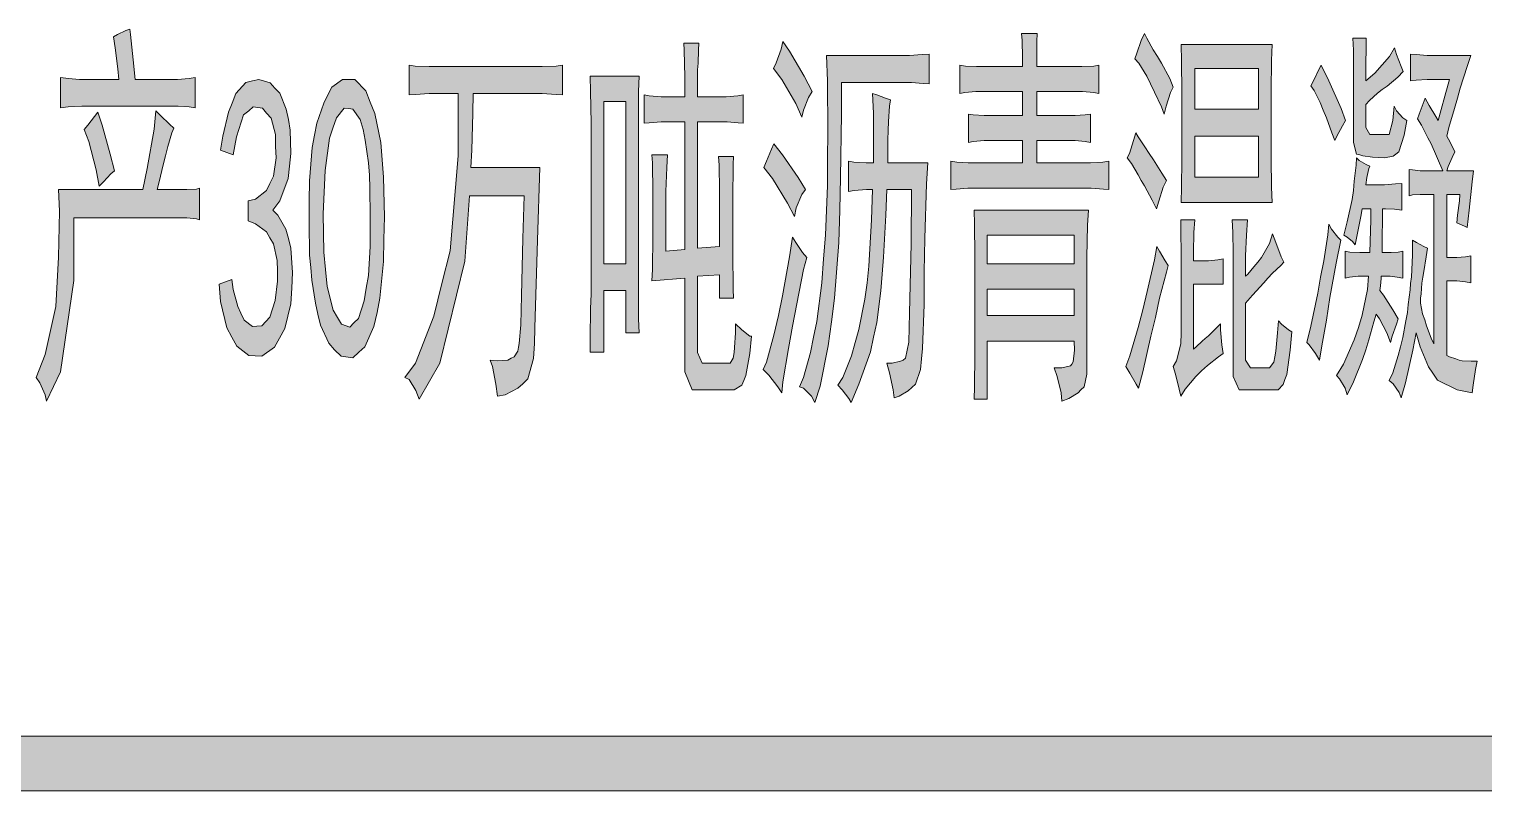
# Model space of a CAD drawing. Header units: millimetres. Extents: x 388 to 64525, y 87 to 607.
# Drawn here: x 64480.4 to 64491.8, y 363.24 to 369.21 of the extents above; entities that cross this region are included whole.
import ezdxf

# ---------------------------------------------------------------- set-up
doc = ezdxf.new("R2010")
doc.units = ezdxf.units.MM

msp = doc.modelspace()

# ---------------------------------------------------------------- hatches: boundary and pattern name
h = msp.add_hatch(color=0)
h.dxf.hatch_style = 2
h.paths.add_polyline_path([(64481.186, 369.211), (64481.19, 369.168), (64481.211, 368.971), (64481.229, 368.817), (64481.509, 368.817), (64481.559, 368.817), (64481.652, 368.824), (64481.699, 368.832), (64481.699, 368.595), (64481.652, 368.602), (64481.566, 368.606), (64481.523, 368.606), (64480.853, 368.606), (64480.81, 368.606), (64480.703, 368.602), (64480.642, 368.595), (64480.642, 368.832), (64480.706, 368.824), (64480.792, 368.817), (64480.814, 368.817), (64481.1, 368.817), (64481.093, 368.9), (64481.072, 369.064), (64481.057, 369.15), (64481.09, 369.168), (64481.154, 369.201)])
h = msp.add_hatch(color=0)
h.dxf.hatch_style = 2
h.paths.add_polyline_path([(64488.298, 369.176), (64488.295, 369.115), (64488.295, 368.986), (64488.295, 368.918), (64488.599, 368.918), (64488.65, 368.918), (64488.743, 368.921), (64488.782, 368.928), (64488.782, 368.706), (64488.743, 368.713), (64488.653, 368.721), (64488.603, 368.721), (64488.295, 368.721), (64488.295, 368.534), (64488.56, 368.534), (64488.596, 368.534), (64488.675, 368.538), (64488.718, 368.545), (64488.718, 368.323), (64488.675, 368.33), (64488.596, 368.337), (64488.56, 368.337), (64488.295, 368.337), (64488.295, 368.162), (64488.668, 368.162), (64488.718, 368.162), (64488.814, 368.169), (64488.861, 368.176), (64488.861, 367.954), (64488.818, 367.957), (64488.721, 367.965), (64488.668, 367.965), (64487.797, 367.965), (64487.754, 367.965), (64487.664, 367.957), (64487.621, 367.954), (64487.621, 368.176), (64487.668, 368.169), (64487.757, 368.162), (64487.797, 368.162), (64488.184, 368.162), (64488.184, 368.337), (64487.926, 368.337), (64487.883, 368.337), (64487.797, 368.33), (64487.761, 368.323), (64487.761, 368.545), (64487.797, 368.538), (64487.883, 368.534), (64487.926, 368.534), (64488.184, 368.534), (64488.184, 368.721), (64487.865, 368.721), (64487.818, 368.721), (64487.732, 368.713), (64487.693, 368.706), (64487.693, 368.928), (64487.736, 368.921), (64487.822, 368.918), (64487.865, 368.918), (64488.184, 368.918), (64488.184, 368.989), (64488.18, 369.122), (64488.177, 369.176)])
h = msp.add_hatch(color=0)
h.dxf.hatch_style = 2
h.paths.add_polyline_path([(64489.14, 369.176), (64489.158, 369.14), (64489.209, 369.05), (64489.241, 368.996), (64489.273, 368.943), (64489.338, 368.824), (64489.366, 368.756), (64489.345, 368.713), (64489.309, 368.606), (64489.295, 368.545), (64489.273, 368.602), (64489.219, 368.717), (64489.187, 368.781), (64489.158, 368.842), (64489.097, 368.943), (64489.065, 368.979), (64489.08, 369.022), (64489.115, 369.122)])
h = msp.add_hatch(color=0)
h.dxf.hatch_style = 2
h.paths.add_polyline_path([(64485.869, 366.592), (64485.891, 366.592), (64485.916, 366.632), (64485.923, 366.675), (64485.927, 366.714), (64485.934, 366.829), (64485.934, 366.9), (64485.984, 366.854), (64486.045, 366.804), (64486.059, 366.804), (64486.045, 366.668), (64486.016, 366.496), (64485.998, 366.456), (64485.984, 366.42), (64485.923, 366.384), (64485.88, 366.384), (64485.651, 366.384), (64485.593, 366.384), (64485.536, 366.524), (64485.536, 366.668), (64485.536, 367.259), (64485.278, 367.237), (64485.282, 367.327), (64485.285, 367.588), (64485.285, 367.753), (64485.285, 367.929), (64485.282, 368.162), (64485.278, 368.226), (64485.4, 368.226), (64485.396, 368.126), (64485.389, 367.939), (64485.389, 367.853), (64485.389, 367.47), (64485.536, 367.484), (64485.536, 368.484), (64485.407, 368.484), (64485.35, 368.484), (64485.257, 368.477), (64485.217, 368.473), (64485.217, 368.695), (64485.257, 368.688), (64485.35, 368.681), (64485.407, 368.681), (64485.536, 368.681), (64485.536, 368.835), (64485.532, 369.047), (64485.529, 369.1), (64485.647, 369.1), (64485.644, 369.047), (64485.64, 368.943), (64485.636, 368.893), (64485.636, 368.842), (64485.636, 368.738), (64485.636, 368.681), (64485.819, 368.681), (64485.862, 368.681), (64485.952, 368.688), (64485.995, 368.695), (64485.995, 368.473), (64485.955, 368.477), (64485.869, 368.484), (64485.823, 368.484), (64485.636, 368.484), (64485.636, 367.495), (64485.808, 367.506), (64485.808, 367.818), (64485.808, 367.947), (64485.805, 368.144), (64485.801, 368.212), (64485.919, 368.212), (64485.916, 368.151), (64485.912, 367.879), (64485.912, 367.667), (64485.912, 367.459), (64485.916, 367.173), (64485.919, 367.101), (64485.808, 367.101), (64485.808, 367.284), (64485.636, 367.273), (64485.636, 366.753), (64485.636, 366.675), (64485.672, 366.592), (64485.708, 366.592)])
h = msp.add_hatch(color=0)
h.dxf.hatch_style = 2
h.paths.add_polyline_path([(64486.306, 369.115), (64486.357, 369.039), (64486.471, 368.842), (64486.536, 368.721), (64486.507, 368.674), (64486.468, 368.577), (64486.453, 368.52), (64486.407, 368.627), (64486.296, 368.817), (64486.231, 368.903), (64486.253, 368.946), (64486.292, 369.054)])
h = msp.add_hatch(color=0)
h.paths.add_polyline_path([(64490.14, 369.09), (64490.137, 368.964), (64490.133, 368.724), (64490.133, 368.606), (64490.133, 368.298), (64490.133, 368.194), (64490.137, 367.972), (64490.14, 367.853), (64489.427, 367.853), (64489.431, 367.972), (64489.434, 368.187), (64489.434, 368.287), (64489.434, 368.606), (64489.434, 368.717), (64489.431, 368.961), (64489.427, 369.09)])
h.paths.add_polyline_path([(64490.033, 368.051), (64490.033, 368.373), (64489.535, 368.373), (64489.535, 368.051)])
h.paths.add_polyline_path([(64490.033, 368.584), (64490.033, 368.903), (64489.535, 368.903), (64489.535, 368.584)])
h = msp.add_hatch(color=0)
h.dxf.hatch_style = 2
h.paths.add_polyline_path([(64491.168, 368.878), (64491.125, 368.835), (64491.043, 368.764), (64491.004, 368.738), (64490.968, 368.71), (64490.903, 368.652), (64490.875, 368.62), (64490.875, 368.495), (64490.875, 368.441), (64490.907, 368.384), (64490.939, 368.384), (64491.039, 368.384), (64491.057, 368.384), (64491.086, 368.495), (64491.097, 368.606), (64491.115, 368.57), (64491.165, 368.516), (64491.197, 368.495), (64491.176, 368.38), (64491.133, 368.248), (64491.111, 368.23), (64491.09, 368.215), (64491.022, 368.201), (64490.975, 368.205), (64490.928, 368.208), (64490.853, 368.219), (64490.828, 368.226), (64490.803, 368.23), (64490.778, 368.323), (64490.778, 368.409), (64490.778, 368.721), (64490.778, 368.835), (64490.778, 369.047), (64490.774, 369.14), (64490.878, 369.14), (64490.878, 369.082), (64490.875, 368.918), (64490.875, 368.807), (64490.946, 368.867), (64491.061, 368.996), (64491.1, 369.064), (64491.115, 369.011), (64491.151, 368.918)])
h = msp.add_hatch(color=0)
h.dxf.hatch_style = 2
h.paths.add_polyline_path([(64486.557, 366.284), (64486.529, 366.334), (64486.468, 366.395), (64486.435, 366.406), (64486.468, 366.481), (64486.521, 366.675), (64486.546, 366.796), (64486.572, 366.918), (64486.611, 367.223), (64486.625, 367.409), (64486.64, 367.595), (64486.654, 367.986), (64486.654, 368.194), (64486.658, 368.402), (64486.654, 368.807), (64486.647, 369.004), (64487.263, 369.004), (64487.299, 369.004), (64487.396, 369.011), (64487.453, 369.014), (64487.453, 368.781), (64487.406, 368.785), (64487.313, 368.792), (64487.263, 368.792), (64486.765, 368.792), (64486.765, 368.545), (64486.758, 368.047), (64486.751, 367.793), (64486.743, 367.538), (64486.711, 367.101), (64486.686, 366.915), (64486.661, 366.728), (64486.597, 366.413)])
h = msp.add_hatch(color=0)
h.dxf.hatch_style = 2
h.paths.add_polyline_path([(64491.28, 368.509), (64491.294, 368.545), (64491.326, 368.627), (64491.34, 368.67), (64491.373, 368.613), (64491.423, 368.527), (64491.441, 368.495), (64491.459, 368.552), (64491.502, 368.713), (64491.53, 368.817), (64491.398, 368.817), (64491.355, 368.817), (64491.269, 368.81), (64491.226, 368.807), (64491.226, 369.014), (64491.269, 369.011), (64491.355, 369.004), (64491.398, 369.004), (64491.699, 369.004), (64491.67, 368.918), (64491.616, 368.749), (64491.595, 368.67), (64491.57, 368.588), (64491.527, 368.441), (64491.509, 368.373), (64491.523, 368.348), (64491.555, 368.287), (64491.573, 368.248), (64491.552, 368.205), (64491.52, 368.133), (64491.509, 368.101), (64491.72, 368.101), (64491.709, 368.015), (64491.684, 367.793), (64491.67, 367.656), (64491.649, 367.667), (64491.606, 367.685), (64491.588, 367.692), (64491.595, 367.753), (64491.609, 367.864), (64491.613, 367.914), (64491.509, 367.914), (64491.509, 367.42), (64491.559, 367.42), (64491.588, 367.42), (64491.656, 367.427), (64491.699, 367.434), (64491.699, 367.223), (64491.656, 367.23), (64491.588, 367.237), (64491.559, 367.237), (64491.509, 367.237), (64491.509, 366.653), (64491.53, 366.642), (64491.58, 366.625), (64491.606, 366.617), (64491.631, 366.61), (64491.702, 366.607), (64491.749, 366.607), (64491.735, 366.542), (64491.717, 366.42), (64491.709, 366.359), (64491.591, 366.384), (64491.437, 366.46), (64491.401, 366.513), (64491.366, 366.564), (64491.301, 366.721), (64491.269, 366.829), (64491.244, 366.693), (64491.186, 366.438), (64491.151, 366.32), (64491.136, 366.363), (64491.09, 366.431), (64491.057, 366.456), (64491.086, 366.517), (64491.129, 366.653), (64491.147, 366.721), (64491.165, 366.793), (64491.19, 366.925), (64491.201, 366.99), (64491.208, 367.051), (64491.222, 367.166), (64491.226, 367.216), (64491.233, 367.269), (64491.24, 367.438), (64491.24, 367.556), (64491.272, 367.538), (64491.33, 367.506), (64491.358, 367.495), (64491.348, 367.427), (64491.33, 367.312), (64491.323, 367.266), (64491.315, 367.219), (64491.308, 367.137), (64491.305, 367.101), (64491.305, 367.062), (64491.319, 366.979), (64491.337, 366.933), (64491.351, 366.886), (64491.387, 366.789), (64491.409, 366.743), (64491.409, 367.914), (64491.34, 367.914), (64491.301, 367.914), (64491.24, 367.911), (64491.215, 367.904), (64491.215, 368.111), (64491.24, 368.108), (64491.301, 368.101), (64491.337, 368.101), (64491.48, 368.101), (64491.387, 368.312), (64491.362, 368.359), (64491.312, 368.459)])
h = msp.add_hatch(color=0)
h.dxf.hatch_style = 2
h.paths.add_polyline_path([(64484.067, 366.334), (64484.056, 366.427), (64484.028, 366.567), (64484.01, 366.617), (64484.071, 366.61), (64484.149, 366.617), (64484.175, 366.632), (64484.2, 366.642), (64484.228, 366.685), (64484.232, 366.718), (64484.239, 366.746), (64484.25, 366.893), (64484.253, 367.008), (64484.257, 367.123), (64484.268, 367.57), (64484.278, 367.904), (64483.848, 367.904), (64483.813, 367.391), (64483.616, 366.592), (64483.454, 366.309), (64483.429, 366.377), (64483.376, 366.463), (64483.343, 366.481), (64483.426, 366.592), (64483.569, 366.961), (64483.633, 367.216), (64483.698, 367.474), (64483.759, 368.219), (64483.759, 368.706), (64483.594, 368.706), (64483.533, 368.706), (64483.426, 368.699), (64483.376, 368.695), (64483.376, 368.928), (64483.422, 368.921), (64483.533, 368.918), (64483.598, 368.918), (64484.357, 368.918), (64484.418, 368.918), (64484.529, 368.921), (64484.579, 368.928), (64484.579, 368.695), (64484.529, 368.699), (64484.418, 368.706), (64484.357, 368.706), (64483.877, 368.706), (64483.874, 368.552), (64483.866, 368.262), (64483.859, 368.126), (64484.4, 368.126), (64484.382, 367.556), (64484.361, 366.868), (64484.357, 366.746), (64484.35, 366.628), (64484.307, 366.47), (64484.268, 366.431), (64484.228, 366.395), (64484.128, 366.345)])
h = msp.add_hatch(color=0)
h.paths.add_polyline_path([(64485.178, 368.842), (64485.174, 368.721), (64485.174, 368.205), (64485.174, 367.818), (64485.174, 367.434), (64485.174, 366.94), (64485.178, 366.829), (64485.074, 366.829), (64485.074, 367.162), (64484.902, 367.162), (64484.902, 366.678), (64484.794, 366.678), (64484.794, 366.789), (64484.798, 367.019), (64484.802, 367.137), (64484.802, 368.348), (64484.802, 368.473), (64484.798, 368.721), (64484.794, 368.842)])
h.paths.add_polyline_path([(64485.074, 367.37), (64485.074, 368.645), (64484.902, 368.645), (64484.902, 367.37)])
h = msp.add_hatch(color=0)
h.dxf.hatch_style = 2
h.paths.add_polyline_path([(64490.524, 368.928), (64490.584, 368.807), (64490.681, 368.588), (64490.717, 368.495), (64490.692, 368.452), (64490.649, 368.373), (64490.631, 368.337), (64490.61, 368.398), (64490.567, 368.516), (64490.541, 368.577), (64490.516, 368.635), (64490.47, 368.731), (64490.445, 368.767), (64490.47, 368.817), (64490.509, 368.9)])
h = msp.add_hatch(color=0)
h.dxf.hatch_style = 2
h.paths.add_polyline_path([(64481.885, 367.212), (64481.985, 367.248), (64481.996, 367.169), (64482.032, 367.037), (64482.057, 366.983), (64482.082, 366.929), (64482.147, 366.879), (64482.182, 366.882), (64482.222, 366.886), (64482.283, 366.954), (64482.304, 367.019), (64482.326, 367.083), (64482.344, 367.234), (64482.344, 367.316), (64482.34, 367.398), (64482.311, 367.527), (64482.283, 367.574), (64482.258, 367.621), (64482.172, 367.685), (64482.114, 367.707), (64482.114, 367.864), (64482.172, 367.879), (64482.258, 367.947), (64482.283, 368), (64482.311, 368.058), (64482.333, 368.201), (64482.329, 368.291), (64482.329, 368.384), (64482.293, 368.513), (64482.258, 368.552), (64482.225, 368.592), (64482.154, 368.602), (64482.118, 368.57), (64482.078, 368.538), (64482.021, 368.366), (64481.996, 368.226), (64481.896, 368.262), (64481.914, 368.373), (64481.96, 368.559), (64481.989, 368.631), (64482.018, 368.706), (64482.096, 368.792), (64482.147, 368.807), (64482.197, 368.817), (64482.286, 368.789), (64482.322, 368.749), (64482.362, 368.71), (64482.412, 368.584), (64482.43, 368.502), (64482.444, 368.42), (64482.448, 368.237), (64482.437, 368.137), (64482.426, 368.04), (64482.362, 367.864), (64482.308, 367.793), (64482.347, 367.753), (64482.408, 367.642), (64482.43, 367.57), (64482.448, 367.495), (64482.462, 367.302), (64482.455, 367.18), (64482.448, 367.058), (64482.401, 366.865), (64482.358, 366.789), (64482.319, 366.718), (64482.222, 366.646), (64482.168, 366.65), (64482.118, 366.653), (64482.025, 366.725), (64481.985, 366.796), (64481.946, 366.868), (64481.896, 367.076)])
h = msp.add_hatch(color=0)
h.paths.add_polyline_path([(64482.591, 367.861), (64482.594, 368.022), (64482.616, 368.283), (64482.634, 368.38), (64482.652, 368.473), (64482.706, 368.631), (64482.738, 368.695), (64482.77, 368.756), (64482.852, 368.817), (64482.903, 368.817), (64482.949, 368.817), (64483.035, 368.728), (64483.071, 368.638), (64483.107, 368.549), (64483.153, 368.323), (64483.164, 368.187), (64483.175, 368.051), (64483.182, 367.739), (64483.178, 367.563), (64483.175, 367.388), (64483.146, 367.101), (64483.125, 366.99), (64483.1, 366.879), (64483.028, 366.721), (64482.981, 366.678), (64482.935, 366.635), (64482.842, 366.646), (64482.791, 366.696), (64482.745, 366.75), (64482.68, 366.89), (64482.659, 366.976), (64482.641, 367.062), (64482.612, 367.244), (64482.605, 367.341), (64482.594, 367.438), (64482.591, 367.696)])
h.paths.add_polyline_path([(64482.709, 367.932), (64482.702, 367.764), (64482.706, 367.463), (64482.72, 367.327), (64482.734, 367.194), (64482.781, 367.008), (64482.813, 366.951), (64482.845, 366.897), (64482.91, 366.875), (64482.942, 366.908), (64482.978, 366.943), (64483.024, 367.08), (64483.039, 367.18), (64483.057, 367.28), (64483.071, 367.506), (64483.071, 367.624), (64483.071, 367.746), (64483.067, 367.965), (64483.064, 368.065), (64483.057, 368.162), (64483.032, 368.341), (64483.014, 368.423), (64482.992, 368.502), (64482.935, 368.584), (64482.903, 368.588), (64482.867, 368.592), (64482.806, 368.516), (64482.777, 368.434), (64482.752, 368.355), (64482.716, 368.104)])
h = msp.add_hatch(color=0)
h.dxf.hatch_style = 2
h.paths.add_polyline_path([(64487.177, 366.32), (64487.17, 366.384), (64487.141, 366.517), (64487.12, 366.592), (64487.163, 366.592), (64487.227, 366.607), (64487.249, 366.617), (64487.267, 366.632), (64487.292, 366.757), (64487.295, 366.872), (64487.299, 366.986), (64487.31, 367.527), (64487.313, 367.954), (64487.12, 367.954), (64487.113, 367.753), (64487.095, 367.424), (64487.084, 367.291), (64487.073, 367.158), (64487.041, 366.911), (64487.016, 366.796), (64486.991, 366.682), (64486.901, 366.427), (64486.84, 366.284), (64486.822, 366.316), (64486.769, 366.384), (64486.736, 366.42), (64486.776, 366.481), (64486.844, 366.65), (64486.872, 366.753), (64486.901, 366.857), (64486.948, 367.094), (64486.966, 367.223), (64486.98, 367.352), (64487.001, 367.717), (64487.009, 367.954), (64486.962, 367.954), (64486.865, 367.947), (64486.819, 367.939), (64486.819, 368.176), (64486.862, 368.169), (64486.958, 368.162), (64487.016, 368.162), (64487.016, 368.28), (64487.016, 368.552), (64487.009, 368.706), (64487.041, 368.695), (64487.109, 368.67), (64487.148, 368.656), (64487.141, 368.606), (64487.134, 368.488), (64487.13, 368.416), (64487.127, 368.344), (64487.127, 368.219), (64487.127, 368.162), (64487.442, 368.162), (64487.431, 367.997), (64487.417, 367.57), (64487.414, 367.309), (64487.414, 367.051), (64487.399, 366.707), (64487.392, 366.625), (64487.385, 366.542), (64487.345, 366.427), (64487.317, 366.402), (64487.288, 366.374), (64487.216, 366.334)])
h = msp.add_hatch(color=0)
h.dxf.hatch_style = 2
h.paths.add_polyline_path([(64481.53, 368.434), (64481.516, 368.398), (64481.484, 368.291), (64481.466, 368.219), (64481.448, 368.147), (64481.416, 368.015), (64481.401, 367.954), (64481.573, 367.954), (64481.634, 367.954), (64481.709, 367.957), (64481.731, 367.965), (64481.731, 367.717), (64481.709, 367.724), (64481.634, 367.732), (64481.584, 367.732), (64480.746, 367.732), (64480.746, 367.241), (64480.642, 366.524), (64480.534, 366.295), (64480.523, 366.345), (64480.48, 366.438), (64480.452, 366.481), (64480.523, 366.66), (64480.606, 367.037), (64480.617, 367.23), (64480.627, 367.424), (64480.635, 367.785), (64480.627, 367.954), (64481.287, 367.954), (64481.322, 368.119), (64481.376, 368.427), (64481.391, 368.57), (64481.426, 368.534), (64481.498, 368.466)])
h = msp.add_hatch(color=0)
h.dxf.hatch_style = 2
h.paths.add_polyline_path([(64480.936, 368.559), (64480.968, 368.459), (64481.032, 368.23), (64481.065, 368.101), (64481.036, 368.076), (64480.979, 368.015), (64480.946, 367.979), (64480.921, 368.108), (64480.864, 368.33), (64480.828, 368.423), (64480.857, 368.459), (64480.91, 368.527)])
h = msp.add_hatch(color=0)
h.dxf.hatch_style = 2
h.paths.add_polyline_path([(64489.072, 368.398), (64489.09, 368.366), (64489.144, 368.287), (64489.176, 368.237), (64489.212, 368.187), (64489.277, 368.083), (64489.312, 368.025), (64489.287, 367.972), (64489.252, 367.861), (64489.234, 367.803), (64489.201, 367.871), (64489.14, 367.982), (64489.115, 368.025), (64489.09, 368.068), (64489.037, 368.158), (64489.004, 368.201), (64489.022, 368.237), (64489.054, 368.337)])
h = msp.add_hatch(color=0)
h.dxf.hatch_style = 2
h.paths.add_polyline_path([(64486.235, 368.312), (64486.303, 368.226), (64486.425, 368.047), (64486.482, 367.954), (64486.453, 367.914), (64486.41, 367.81), (64486.396, 367.742), (64486.342, 367.846), (64486.224, 368.04), (64486.156, 368.126), (64486.177, 368.176), (64486.217, 368.269)])
h = msp.add_hatch(color=0)
h.dxf.hatch_style = 2
h.paths.add_polyline_path([(64490.986, 367.162), (64491.014, 367.126), (64491.086, 367.011), (64491.129, 366.94), (64491.115, 366.897), (64491.082, 366.804), (64491.068, 366.753), (64491.039, 366.829), (64490.982, 366.94), (64490.957, 366.976), (64490.939, 366.915), (64490.9, 366.775), (64490.875, 366.696), (64490.85, 366.621), (64490.778, 366.445), (64490.728, 366.345), (64490.713, 366.395), (64490.67, 366.47), (64490.645, 366.496), (64490.699, 366.585), (64490.785, 366.775), (64490.817, 366.872), (64490.846, 366.968), (64490.889, 367.169), (64490.896, 367.273), (64490.846, 367.273), (64490.814, 367.273), (64490.746, 367.266), (64490.713, 367.259), (64490.713, 367.47), (64490.749, 367.463), (64490.828, 367.459), (64490.867, 367.459), (64490.907, 367.459), (64490.91, 367.545), (64490.914, 367.717), (64490.914, 367.803), (64490.846, 367.803), (64490.835, 367.742), (64490.807, 367.599), (64490.792, 367.52), (64490.771, 367.545), (64490.728, 367.581), (64490.703, 367.595), (64490.728, 367.699), (64490.767, 367.875), (64490.778, 367.947), (64490.785, 368.018), (64490.799, 368.144), (64490.803, 368.201), (64490.824, 368.18), (64490.878, 368.151), (64490.907, 368.137), (64490.9, 368.119), (64490.882, 368.047), (64490.875, 367.99), (64490.986, 367.99), (64491.022, 367.99), (64491.108, 367.997), (64491.158, 368), (64491.158, 367.793), (64491.1, 367.8), (64491.029, 367.803), (64491.007, 367.803), (64491.007, 367.735), (64491.004, 367.563), (64491.004, 367.459), (64491.057, 367.459), (64491.075, 367.459), (64491.129, 367.463), (64491.165, 367.47), (64491.165, 367.259), (64491.122, 367.266), (64491.065, 367.273), (64491.054, 367.273), (64490.996, 367.273), (64490.996, 367.255), (64490.989, 367.198)])
h = msp.add_hatch(color=0)
h.paths.add_polyline_path([(64488.431, 366.556), (64488.492, 366.556), (64488.56, 366.571), (64488.571, 366.585), (64488.582, 366.603), (64488.592, 366.693), (64488.589, 366.764), (64487.908, 366.764), (64487.908, 366.309), (64487.804, 366.309), (64487.808, 366.406), (64487.811, 366.66), (64487.811, 366.814), (64487.811, 367.298), (64487.811, 367.434), (64487.808, 367.681), (64487.804, 367.793), (64488.7, 367.793), (64488.693, 367.674), (64488.689, 367.42), (64488.689, 367.284), (64488.689, 366.582), (64488.689, 366.506), (64488.668, 366.406), (64488.642, 366.384), (64488.621, 366.359), (64488.546, 366.316), (64488.492, 366.295), (64488.488, 366.359), (64488.456, 366.488)])
h.paths.add_polyline_path([(64488.589, 367.37), (64488.589, 367.595), (64487.908, 367.595), (64487.908, 367.37)])
h.paths.add_polyline_path([(64488.589, 366.965), (64488.589, 367.173), (64487.908, 367.173), (64487.908, 366.965)])
h = msp.add_hatch(color=0)
h.dxf.hatch_style = 2
h.paths.add_polyline_path([(64489.366, 366.567), (64489.391, 366.61), (64489.424, 366.743), (64489.427, 366.829), (64489.427, 367.42), (64489.427, 367.463), (64489.424, 367.613), (64489.424, 367.717), (64489.535, 367.717), (64489.527, 367.617), (64489.524, 367.459), (64489.524, 367.395), (64489.61, 367.395), (64489.642, 367.395), (64489.714, 367.402), (64489.757, 367.409), (64489.757, 367.212), (64489.524, 367.212), (64489.524, 366.703), (64489.545, 366.721), (64489.592, 366.764), (64489.617, 366.786), (64489.642, 366.807), (64489.699, 366.865), (64489.735, 366.9), (64489.735, 366.854), (64489.746, 366.736), (64489.757, 366.668), (64489.721, 366.642), (64489.635, 366.574), (64489.588, 366.531), (64489.542, 366.488), (64489.459, 366.388), (64489.424, 366.334), (64489.413, 366.388), (64489.384, 366.506)])
h = msp.add_hatch(color=0)
h.dxf.hatch_style = 2
h.paths.add_polyline_path([(64489.947, 367.717), (64489.939, 367.595), (64489.932, 367.434), (64489.932, 367.395), (64489.932, 367.273), (64489.95, 367.291), (64489.997, 367.348), (64490.029, 367.384), (64490.058, 367.42), (64490.119, 367.531), (64490.144, 367.606), (64490.169, 367.538), (64490.212, 367.427), (64490.233, 367.384), (64490.208, 367.359), (64490.144, 367.298), (64490.108, 367.259), (64490.076, 367.223), (64489.986, 367.126), (64489.932, 367.062), (64489.932, 366.678), (64489.932, 366.617), (64489.972, 366.556), (64490.008, 366.556), (64490.097, 366.556), (64490.119, 366.556), (64490.154, 366.599), (64490.162, 366.642), (64490.169, 366.685), (64490.183, 366.829), (64490.19, 366.925), (64490.215, 366.897), (64490.269, 366.854), (64490.294, 366.839), (64490.283, 366.693), (64490.255, 366.503), (64490.24, 366.463), (64490.226, 366.424), (64490.187, 366.384), (64490.162, 366.384), (64489.929, 366.384), (64489.882, 366.384), (64489.836, 366.488), (64489.836, 366.592), (64489.836, 367.395), (64489.836, 367.459), (64489.832, 367.617), (64489.828, 367.717)])
h = msp.add_hatch(color=0)
h.dxf.hatch_style = 2
h.paths.add_polyline_path([(64486.493, 367.42), (64486.468, 367.327), (64486.414, 367.058), (64486.382, 366.882), (64486.349, 366.707), (64486.306, 366.445), (64486.296, 366.359), (64486.267, 366.406), (64486.195, 366.499), (64486.152, 366.542), (64486.177, 366.599), (64486.235, 366.811), (64486.271, 366.965), (64486.303, 367.119), (64486.357, 367.427), (64486.382, 367.581), (64486.407, 367.538), (64486.46, 367.459)])
h = msp.add_hatch(color=0)
h.dxf.hatch_style = 2
h.paths.add_polyline_path([(64490.412, 366.753), (64490.445, 366.882), (64490.498, 367.14), (64490.52, 367.266), (64490.545, 367.395), (64490.577, 367.599), (64490.584, 367.681), (64490.606, 367.642), (64490.656, 367.581), (64490.678, 367.556), (64490.642, 367.377), (64490.592, 367.108), (64490.581, 367.019), (64490.567, 366.929), (64490.531, 366.728), (64490.513, 366.617), (64490.481, 366.668), (64490.43, 366.736)])
h = msp.add_hatch(color=0)
h.dxf.hatch_style = 2
h.paths.add_polyline_path([(64489.327, 367.359), (64489.312, 367.305), (64489.259, 367.101), (64489.226, 366.951), (64489.191, 366.804), (64489.126, 366.524), (64489.094, 366.395), (64489.076, 366.427), (64489.026, 366.513), (64488.994, 366.567), (64489.026, 366.65), (64489.09, 366.872), (64489.126, 367.011), (64489.162, 367.155), (64489.219, 367.402), (64489.237, 367.506), (64489.259, 367.47), (64489.302, 367.395)])
h = msp.add_hatch(color=0)
h.dxf.hatch_style = 2
h.paths.add_polyline_path([(64464.508, 363.239), (64464.508, 363.669), (64514.558, 363.669), (64514.558, 363.239)])

# ---------------------------------------------------------------- linework, layer by layer
at = {"color": 0, "lineweight": 0}
for points in [[(64481.186, 369.211), (64481.19, 369.168), (64481.211, 368.971), (64481.229, 368.817), (64481.509, 368.817), (64481.559, 368.817), (64481.652, 368.824), (64481.699, 368.832), (64481.699, 368.595), (64481.652, 368.602), (64481.566, 368.606), (64481.523, 368.606), (64480.853, 368.606), (64480.81, 368.606), (64480.703, 368.602), (64480.642, 368.595), (64480.642, 368.832), (64480.706, 368.824), (64480.792, 368.817), (64480.814, 368.817), (64481.1, 368.817), (64481.093, 368.9), (64481.072, 369.064), (64481.057, 369.15), (64481.09, 369.168), (64481.154, 369.201)], [(64488.298, 369.176), (64488.295, 369.115), (64488.295, 368.986), (64488.295, 368.918), (64488.599, 368.918), (64488.65, 368.918), (64488.743, 368.921), (64488.782, 368.928), (64488.782, 368.706), (64488.743, 368.713), (64488.653, 368.721), (64488.603, 368.721), (64488.295, 368.721), (64488.295, 368.534), (64488.56, 368.534), (64488.596, 368.534), (64488.675, 368.538), (64488.718, 368.545), (64488.718, 368.323), (64488.675, 368.33), (64488.596, 368.337), (64488.56, 368.337), (64488.295, 368.337), (64488.295, 368.162), (64488.668, 368.162), (64488.718, 368.162), (64488.814, 368.169), (64488.861, 368.176), (64488.861, 367.954), (64488.818, 367.957), (64488.721, 367.965), (64488.668, 367.965), (64487.797, 367.965), (64487.754, 367.965), (64487.664, 367.957), (64487.621, 367.954), (64487.621, 368.176), (64487.668, 368.169), (64487.757, 368.162), (64487.797, 368.162), (64488.184, 368.162), (64488.184, 368.337), (64487.926, 368.337), (64487.883, 368.337), (64487.797, 368.33), (64487.761, 368.323), (64487.761, 368.545), (64487.797, 368.538), (64487.883, 368.534), (64487.926, 368.534), (64488.184, 368.534), (64488.184, 368.721), (64487.865, 368.721), (64487.818, 368.721), (64487.732, 368.713), (64487.693, 368.706), (64487.693, 368.928), (64487.736, 368.921), (64487.822, 368.918), (64487.865, 368.918), (64488.184, 368.918), (64488.184, 368.989), (64488.18, 369.122), (64488.177, 369.176)], [(64489.14, 369.176), (64489.158, 369.14), (64489.209, 369.05), (64489.241, 368.996), (64489.273, 368.943), (64489.338, 368.824), (64489.366, 368.756), (64489.345, 368.713), (64489.309, 368.606), (64489.295, 368.545), (64489.273, 368.602), (64489.219, 368.717), (64489.187, 368.781), (64489.158, 368.842), (64489.097, 368.943), (64489.065, 368.979), (64489.08, 369.022), (64489.115, 369.122)], [(64485.869, 366.592), (64485.891, 366.592), (64485.916, 366.632), (64485.923, 366.675), (64485.927, 366.714), (64485.934, 366.829), (64485.934, 366.9), (64485.984, 366.854), (64486.045, 366.804), (64486.059, 366.804), (64486.045, 366.668), (64486.016, 366.496), (64485.998, 366.456), (64485.984, 366.42), (64485.923, 366.384), (64485.88, 366.384), (64485.651, 366.384), (64485.593, 366.384), (64485.536, 366.524), (64485.536, 366.668), (64485.536, 367.259), (64485.278, 367.237), (64485.282, 367.327), (64485.285, 367.588), (64485.285, 367.753), (64485.285, 367.929), (64485.282, 368.162), (64485.278, 368.226), (64485.4, 368.226), (64485.396, 368.126), (64485.389, 367.939), (64485.389, 367.853), (64485.389, 367.47), (64485.536, 367.484), (64485.536, 368.484), (64485.407, 368.484), (64485.35, 368.484), (64485.257, 368.477), (64485.217, 368.473), (64485.217, 368.695), (64485.257, 368.688), (64485.35, 368.681), (64485.407, 368.681), (64485.536, 368.681), (64485.536, 368.835), (64485.532, 369.047), (64485.529, 369.1), (64485.647, 369.1), (64485.644, 369.047), (64485.64, 368.943), (64485.636, 368.893), (64485.636, 368.842), (64485.636, 368.738), (64485.636, 368.681), (64485.819, 368.681), (64485.862, 368.681), (64485.952, 368.688), (64485.995, 368.695), (64485.995, 368.473), (64485.955, 368.477), (64485.869, 368.484), (64485.823, 368.484), (64485.636, 368.484), (64485.636, 367.495), (64485.808, 367.506), (64485.808, 367.818), (64485.808, 367.947), (64485.805, 368.144), (64485.801, 368.212), (64485.919, 368.212), (64485.916, 368.151), (64485.912, 367.879), (64485.912, 367.667), (64485.912, 367.459), (64485.916, 367.173), (64485.919, 367.101), (64485.808, 367.101), (64485.808, 367.284), (64485.636, 367.273), (64485.636, 366.753), (64485.636, 366.675), (64485.672, 366.592), (64485.708, 366.592)], [(64486.306, 369.115), (64486.357, 369.039), (64486.471, 368.842), (64486.536, 368.721), (64486.507, 368.674), (64486.468, 368.577), (64486.453, 368.52), (64486.407, 368.627), (64486.296, 368.817), (64486.231, 368.903), (64486.253, 368.946), (64486.292, 369.054)], [(64490.14, 369.09), (64490.137, 368.964), (64490.133, 368.724), (64490.133, 368.606), (64490.133, 368.298), (64490.133, 368.194), (64490.137, 367.972), (64490.14, 367.853), (64489.427, 367.853), (64489.431, 367.972), (64489.434, 368.187), (64489.434, 368.287), (64489.434, 368.606), (64489.434, 368.717), (64489.431, 368.961), (64489.427, 369.09)], [(64491.168, 368.878), (64491.125, 368.835), (64491.043, 368.764), (64491.004, 368.738), (64490.968, 368.71), (64490.903, 368.652), (64490.875, 368.62), (64490.875, 368.495), (64490.875, 368.441), (64490.907, 368.384), (64490.939, 368.384), (64491.039, 368.384), (64491.057, 368.384), (64491.086, 368.495), (64491.097, 368.606), (64491.115, 368.57), (64491.165, 368.516), (64491.197, 368.495), (64491.176, 368.38), (64491.133, 368.248), (64491.111, 368.23), (64491.09, 368.215), (64491.022, 368.201), (64490.975, 368.205), (64490.928, 368.208), (64490.853, 368.219), (64490.828, 368.226), (64490.803, 368.23), (64490.778, 368.323), (64490.778, 368.409), (64490.778, 368.721), (64490.778, 368.835), (64490.778, 369.047), (64490.774, 369.14), (64490.878, 369.14), (64490.878, 369.082), (64490.875, 368.918), (64490.875, 368.807), (64490.946, 368.867), (64491.061, 368.996), (64491.1, 369.064), (64491.115, 369.011), (64491.151, 368.918)], [(64486.557, 366.284), (64486.529, 366.334), (64486.468, 366.395), (64486.435, 366.406), (64486.468, 366.481), (64486.521, 366.675), (64486.546, 366.796), (64486.572, 366.918), (64486.611, 367.223), (64486.625, 367.409), (64486.64, 367.595), (64486.654, 367.986), (64486.654, 368.194), (64486.658, 368.402), (64486.654, 368.807), (64486.647, 369.004), (64487.263, 369.004), (64487.299, 369.004), (64487.396, 369.011), (64487.453, 369.014), (64487.453, 368.781), (64487.406, 368.785), (64487.313, 368.792), (64487.263, 368.792), (64486.765, 368.792), (64486.765, 368.545), (64486.758, 368.047), (64486.751, 367.793), (64486.743, 367.538), (64486.711, 367.101), (64486.686, 366.915), (64486.661, 366.728), (64486.597, 366.413)], [(64491.28, 368.509), (64491.294, 368.545), (64491.326, 368.627), (64491.34, 368.67), (64491.373, 368.613), (64491.423, 368.527), (64491.441, 368.495), (64491.459, 368.552), (64491.502, 368.713), (64491.53, 368.817), (64491.398, 368.817), (64491.355, 368.817), (64491.269, 368.81), (64491.226, 368.807), (64491.226, 369.014), (64491.269, 369.011), (64491.355, 369.004), (64491.398, 369.004), (64491.699, 369.004), (64491.67, 368.918), (64491.616, 368.749), (64491.595, 368.67), (64491.57, 368.588), (64491.527, 368.441), (64491.509, 368.373), (64491.523, 368.348), (64491.555, 368.287), (64491.573, 368.248), (64491.552, 368.205), (64491.52, 368.133), (64491.509, 368.101), (64491.72, 368.101), (64491.709, 368.015), (64491.684, 367.793), (64491.67, 367.656), (64491.649, 367.667), (64491.606, 367.685), (64491.588, 367.692), (64491.595, 367.753), (64491.609, 367.864), (64491.613, 367.914), (64491.509, 367.914), (64491.509, 367.42), (64491.559, 367.42), (64491.588, 367.42), (64491.656, 367.427), (64491.699, 367.434), (64491.699, 367.223), (64491.656, 367.23), (64491.588, 367.237), (64491.559, 367.237), (64491.509, 367.237), (64491.509, 366.653), (64491.53, 366.642), (64491.58, 366.625), (64491.606, 366.617), (64491.631, 366.61), (64491.702, 366.607), (64491.749, 366.607), (64491.735, 366.542), (64491.717, 366.42), (64491.709, 366.359), (64491.591, 366.384), (64491.437, 366.46), (64491.401, 366.513), (64491.366, 366.564), (64491.301, 366.721), (64491.269, 366.829), (64491.244, 366.693), (64491.186, 366.438), (64491.151, 366.32), (64491.136, 366.363), (64491.09, 366.431), (64491.057, 366.456), (64491.086, 366.517), (64491.129, 366.653), (64491.147, 366.721), (64491.165, 366.793), (64491.19, 366.925), (64491.201, 366.99), (64491.208, 367.051), (64491.222, 367.166), (64491.226, 367.216), (64491.233, 367.269), (64491.24, 367.438), (64491.24, 367.556), (64491.272, 367.538), (64491.33, 367.506), (64491.358, 367.495), (64491.348, 367.427), (64491.33, 367.312), (64491.323, 367.266), (64491.315, 367.219), (64491.308, 367.137), (64491.305, 367.101), (64491.305, 367.062), (64491.319, 366.979), (64491.337, 366.933), (64491.351, 366.886), (64491.387, 366.789), (64491.409, 366.743), (64491.409, 367.914), (64491.34, 367.914), (64491.301, 367.914), (64491.24, 367.911), (64491.215, 367.904), (64491.215, 368.111), (64491.24, 368.108), (64491.301, 368.101), (64491.337, 368.101), (64491.48, 368.101), (64491.387, 368.312), (64491.362, 368.359), (64491.312, 368.459)], [(64484.067, 366.334), (64484.056, 366.427), (64484.028, 366.567), (64484.01, 366.617), (64484.071, 366.61), (64484.149, 366.617), (64484.175, 366.632), (64484.2, 366.642), (64484.228, 366.685), (64484.232, 366.718), (64484.239, 366.746), (64484.25, 366.893), (64484.253, 367.008), (64484.257, 367.123), (64484.268, 367.57), (64484.278, 367.904), (64483.848, 367.904), (64483.813, 367.391), (64483.616, 366.592), (64483.454, 366.309), (64483.429, 366.377), (64483.376, 366.463), (64483.343, 366.481), (64483.426, 366.592), (64483.569, 366.961), (64483.633, 367.216), (64483.698, 367.474), (64483.759, 368.219), (64483.759, 368.706), (64483.594, 368.706), (64483.533, 368.706), (64483.426, 368.699), (64483.376, 368.695), (64483.376, 368.928), (64483.422, 368.921), (64483.533, 368.918), (64483.598, 368.918), (64484.357, 368.918), (64484.418, 368.918), (64484.529, 368.921), (64484.579, 368.928), (64484.579, 368.695), (64484.529, 368.699), (64484.418, 368.706), (64484.357, 368.706), (64483.877, 368.706), (64483.874, 368.552), (64483.866, 368.262), (64483.859, 368.126), (64484.4, 368.126), (64484.382, 367.556), (64484.361, 366.868), (64484.357, 366.746), (64484.35, 366.628), (64484.307, 366.47), (64484.268, 366.431), (64484.228, 366.395), (64484.128, 366.345)], [(64485.178, 368.842), (64485.174, 368.721), (64485.174, 368.205), (64485.174, 367.818), (64485.174, 367.434), (64485.174, 366.94), (64485.178, 366.829), (64485.074, 366.829), (64485.074, 367.162), (64484.902, 367.162), (64484.902, 366.678), (64484.794, 366.678), (64484.794, 366.789), (64484.798, 367.019), (64484.802, 367.137), (64484.802, 368.348), (64484.802, 368.473), (64484.798, 368.721), (64484.794, 368.842)], [(64490.033, 368.584), (64490.033, 368.903), (64489.535, 368.903), (64489.535, 368.584)], [(64490.524, 368.928), (64490.584, 368.807), (64490.681, 368.588), (64490.717, 368.495), (64490.692, 368.452), (64490.649, 368.373), (64490.631, 368.337), (64490.61, 368.398), (64490.567, 368.516), (64490.541, 368.577), (64490.516, 368.635), (64490.47, 368.731), (64490.445, 368.767), (64490.47, 368.817), (64490.509, 368.9)], [(64481.885, 367.212), (64481.985, 367.248), (64481.996, 367.169), (64482.032, 367.037), (64482.057, 366.983), (64482.082, 366.929), (64482.147, 366.879), (64482.182, 366.882), (64482.222, 366.886), (64482.283, 366.954), (64482.304, 367.019), (64482.326, 367.083), (64482.344, 367.234), (64482.344, 367.316), (64482.34, 367.398), (64482.311, 367.527), (64482.283, 367.574), (64482.258, 367.621), (64482.172, 367.685), (64482.114, 367.707), (64482.114, 367.864), (64482.172, 367.879), (64482.258, 367.947), (64482.283, 368), (64482.311, 368.058), (64482.333, 368.201), (64482.329, 368.291), (64482.329, 368.384), (64482.293, 368.513), (64482.258, 368.552), (64482.225, 368.592), (64482.154, 368.602), (64482.118, 368.57), (64482.078, 368.538), (64482.021, 368.366), (64481.996, 368.226), (64481.896, 368.262), (64481.914, 368.373), (64481.96, 368.559), (64481.989, 368.631), (64482.018, 368.706), (64482.096, 368.792), (64482.147, 368.807), (64482.197, 368.817), (64482.286, 368.789), (64482.322, 368.749), (64482.362, 368.71), (64482.412, 368.584), (64482.43, 368.502), (64482.444, 368.42), (64482.448, 368.237), (64482.437, 368.137), (64482.426, 368.04), (64482.362, 367.864), (64482.308, 367.793), (64482.347, 367.753), (64482.408, 367.642), (64482.43, 367.57), (64482.448, 367.495), (64482.462, 367.302), (64482.455, 367.18), (64482.448, 367.058), (64482.401, 366.865), (64482.358, 366.789), (64482.319, 366.718), (64482.222, 366.646), (64482.168, 366.65), (64482.118, 366.653), (64482.025, 366.725), (64481.985, 366.796), (64481.946, 366.868), (64481.896, 367.076)], [(64482.591, 367.861), (64482.594, 368.022), (64482.616, 368.283), (64482.634, 368.38), (64482.652, 368.473), (64482.706, 368.631), (64482.738, 368.695), (64482.77, 368.756), (64482.852, 368.817), (64482.903, 368.817), (64482.949, 368.817), (64483.035, 368.728), (64483.071, 368.638), (64483.107, 368.549), (64483.153, 368.323), (64483.164, 368.187), (64483.175, 368.051), (64483.182, 367.739), (64483.178, 367.563), (64483.175, 367.388), (64483.146, 367.101), (64483.125, 366.99), (64483.1, 366.879), (64483.028, 366.721), (64482.981, 366.678), (64482.935, 366.635), (64482.842, 366.646), (64482.791, 366.696), (64482.745, 366.75), (64482.68, 366.89), (64482.659, 366.976), (64482.641, 367.062), (64482.612, 367.244), (64482.605, 367.341), (64482.594, 367.438), (64482.591, 367.696)], [(64485.074, 367.37), (64485.074, 368.645), (64484.902, 368.645), (64484.902, 367.37)], [(64487.177, 366.32), (64487.17, 366.384), (64487.141, 366.517), (64487.12, 366.592), (64487.163, 366.592), (64487.227, 366.607), (64487.249, 366.617), (64487.267, 366.632), (64487.292, 366.757), (64487.295, 366.872), (64487.299, 366.986), (64487.31, 367.527), (64487.313, 367.954), (64487.12, 367.954), (64487.113, 367.753), (64487.095, 367.424), (64487.084, 367.291), (64487.073, 367.158), (64487.041, 366.911), (64487.016, 366.796), (64486.991, 366.682), (64486.901, 366.427), (64486.84, 366.284), (64486.822, 366.316), (64486.769, 366.384), (64486.736, 366.42), (64486.776, 366.481), (64486.844, 366.65), (64486.872, 366.753), (64486.901, 366.857), (64486.948, 367.094), (64486.966, 367.223), (64486.98, 367.352), (64487.001, 367.717), (64487.009, 367.954), (64486.962, 367.954), (64486.865, 367.947), (64486.819, 367.939), (64486.819, 368.176), (64486.862, 368.169), (64486.958, 368.162), (64487.016, 368.162), (64487.016, 368.28), (64487.016, 368.552), (64487.009, 368.706), (64487.041, 368.695), (64487.109, 368.67), (64487.148, 368.656), (64487.141, 368.606), (64487.134, 368.488), (64487.13, 368.416), (64487.127, 368.344), (64487.127, 368.219), (64487.127, 368.162), (64487.442, 368.162), (64487.431, 367.997), (64487.417, 367.57), (64487.414, 367.309), (64487.414, 367.051), (64487.399, 366.707), (64487.392, 366.625), (64487.385, 366.542), (64487.345, 366.427), (64487.317, 366.402), (64487.288, 366.374), (64487.216, 366.334)], [(64481.53, 368.434), (64481.516, 368.398), (64481.484, 368.291), (64481.466, 368.219), (64481.448, 368.147), (64481.416, 368.015), (64481.401, 367.954), (64481.573, 367.954), (64481.634, 367.954), (64481.709, 367.957), (64481.731, 367.965), (64481.731, 367.717), (64481.709, 367.724), (64481.634, 367.732), (64481.584, 367.732), (64480.746, 367.732), (64480.746, 367.241), (64480.642, 366.524), (64480.534, 366.295), (64480.523, 366.345), (64480.48, 366.438), (64480.452, 366.481), (64480.523, 366.66), (64480.606, 367.037), (64480.617, 367.23), (64480.627, 367.424), (64480.635, 367.785), (64480.627, 367.954), (64481.287, 367.954), (64481.322, 368.119), (64481.376, 368.427), (64481.391, 368.57), (64481.426, 368.534), (64481.498, 368.466)], [(64480.936, 368.559), (64480.968, 368.459), (64481.032, 368.23), (64481.065, 368.101), (64481.036, 368.076), (64480.979, 368.015), (64480.946, 367.979), (64480.921, 368.108), (64480.864, 368.33), (64480.828, 368.423), (64480.857, 368.459), (64480.91, 368.527)], [(64482.709, 367.932), (64482.702, 367.764), (64482.706, 367.463), (64482.72, 367.327), (64482.734, 367.194), (64482.781, 367.008), (64482.813, 366.951), (64482.845, 366.897), (64482.91, 366.875), (64482.942, 366.908), (64482.978, 366.943), (64483.024, 367.08), (64483.039, 367.18), (64483.057, 367.28), (64483.071, 367.506), (64483.071, 367.624), (64483.071, 367.746), (64483.067, 367.965), (64483.064, 368.065), (64483.057, 368.162), (64483.032, 368.341), (64483.014, 368.423), (64482.992, 368.502), (64482.935, 368.584), (64482.903, 368.588), (64482.867, 368.592), (64482.806, 368.516), (64482.777, 368.434), (64482.752, 368.355), (64482.716, 368.104)], [(64489.072, 368.398), (64489.09, 368.366), (64489.144, 368.287), (64489.176, 368.237), (64489.212, 368.187), (64489.277, 368.083), (64489.312, 368.025), (64489.287, 367.972), (64489.252, 367.861), (64489.234, 367.803), (64489.201, 367.871), (64489.14, 367.982), (64489.115, 368.025), (64489.09, 368.068), (64489.037, 368.158), (64489.004, 368.201), (64489.022, 368.237), (64489.054, 368.337)], [(64490.033, 368.051), (64490.033, 368.373), (64489.535, 368.373), (64489.535, 368.051)], [(64486.235, 368.312), (64486.303, 368.226), (64486.425, 368.047), (64486.482, 367.954), (64486.453, 367.914), (64486.41, 367.81), (64486.396, 367.742), (64486.342, 367.846), (64486.224, 368.04), (64486.156, 368.126), (64486.177, 368.176), (64486.217, 368.269)], [(64490.986, 367.162), (64491.014, 367.126), (64491.086, 367.011), (64491.129, 366.94), (64491.115, 366.897), (64491.082, 366.804), (64491.068, 366.753), (64491.039, 366.829), (64490.982, 366.94), (64490.957, 366.976), (64490.939, 366.915), (64490.9, 366.775), (64490.875, 366.696), (64490.85, 366.621), (64490.778, 366.445), (64490.728, 366.345), (64490.713, 366.395), (64490.67, 366.47), (64490.645, 366.496), (64490.699, 366.585), (64490.785, 366.775), (64490.817, 366.872), (64490.846, 366.968), (64490.889, 367.169), (64490.896, 367.273), (64490.846, 367.273), (64490.814, 367.273), (64490.746, 367.266), (64490.713, 367.259), (64490.713, 367.47), (64490.749, 367.463), (64490.828, 367.459), (64490.867, 367.459), (64490.907, 367.459), (64490.91, 367.545), (64490.914, 367.717), (64490.914, 367.803), (64490.846, 367.803), (64490.835, 367.742), (64490.807, 367.599), (64490.792, 367.52), (64490.771, 367.545), (64490.728, 367.581), (64490.703, 367.595), (64490.728, 367.699), (64490.767, 367.875), (64490.778, 367.947), (64490.785, 368.018), (64490.799, 368.144), (64490.803, 368.201), (64490.824, 368.18), (64490.878, 368.151), (64490.907, 368.137), (64490.9, 368.119), (64490.882, 368.047), (64490.875, 367.99), (64490.986, 367.99), (64491.022, 367.99), (64491.108, 367.997), (64491.158, 368), (64491.158, 367.793), (64491.1, 367.8), (64491.029, 367.803), (64491.007, 367.803), (64491.007, 367.735), (64491.004, 367.563), (64491.004, 367.459), (64491.057, 367.459), (64491.075, 367.459), (64491.129, 367.463), (64491.165, 367.47), (64491.165, 367.259), (64491.122, 367.266), (64491.065, 367.273), (64491.054, 367.273), (64490.996, 367.273), (64490.996, 367.255), (64490.989, 367.198)], [(64488.431, 366.556), (64488.492, 366.556), (64488.56, 366.571), (64488.571, 366.585), (64488.582, 366.603), (64488.592, 366.693), (64488.589, 366.764), (64487.908, 366.764), (64487.908, 366.309), (64487.804, 366.309), (64487.808, 366.406), (64487.811, 366.66), (64487.811, 366.814), (64487.811, 367.298), (64487.811, 367.434), (64487.808, 367.681), (64487.804, 367.793), (64488.7, 367.793), (64488.693, 367.674), (64488.689, 367.42), (64488.689, 367.284), (64488.689, 366.582), (64488.689, 366.506), (64488.668, 366.406), (64488.642, 366.384), (64488.621, 366.359), (64488.546, 366.316), (64488.492, 366.295), (64488.488, 366.359), (64488.456, 366.488)], [(64489.366, 366.567), (64489.391, 366.61), (64489.424, 366.743), (64489.427, 366.829), (64489.427, 367.42), (64489.427, 367.463), (64489.424, 367.613), (64489.424, 367.717), (64489.535, 367.717), (64489.527, 367.617), (64489.524, 367.459), (64489.524, 367.395), (64489.61, 367.395), (64489.642, 367.395), (64489.714, 367.402), (64489.757, 367.409), (64489.757, 367.212), (64489.524, 367.212), (64489.524, 366.703), (64489.545, 366.721), (64489.592, 366.764), (64489.617, 366.786), (64489.642, 366.807), (64489.699, 366.865), (64489.735, 366.9), (64489.735, 366.854), (64489.746, 366.736), (64489.757, 366.668), (64489.721, 366.642), (64489.635, 366.574), (64489.588, 366.531), (64489.542, 366.488), (64489.459, 366.388), (64489.424, 366.334), (64489.413, 366.388), (64489.384, 366.506)], [(64489.947, 367.717), (64489.939, 367.595), (64489.932, 367.434), (64489.932, 367.395), (64489.932, 367.273), (64489.95, 367.291), (64489.997, 367.348), (64490.029, 367.384), (64490.058, 367.42), (64490.119, 367.531), (64490.144, 367.606), (64490.169, 367.538), (64490.212, 367.427), (64490.233, 367.384), (64490.208, 367.359), (64490.144, 367.298), (64490.108, 367.259), (64490.076, 367.223), (64489.986, 367.126), (64489.932, 367.062), (64489.932, 366.678), (64489.932, 366.617), (64489.972, 366.556), (64490.008, 366.556), (64490.097, 366.556), (64490.119, 366.556), (64490.154, 366.599), (64490.162, 366.642), (64490.169, 366.685), (64490.183, 366.829), (64490.19, 366.925), (64490.215, 366.897), (64490.269, 366.854), (64490.294, 366.839), (64490.283, 366.693), (64490.255, 366.503), (64490.24, 366.463), (64490.226, 366.424), (64490.187, 366.384), (64490.162, 366.384), (64489.929, 366.384), (64489.882, 366.384), (64489.836, 366.488), (64489.836, 366.592), (64489.836, 367.395), (64489.836, 367.459), (64489.832, 367.617), (64489.828, 367.717)], [(64486.493, 367.42), (64486.468, 367.327), (64486.414, 367.058), (64486.382, 366.882), (64486.349, 366.707), (64486.306, 366.445), (64486.296, 366.359), (64486.267, 366.406), (64486.195, 366.499), (64486.152, 366.542), (64486.177, 366.599), (64486.235, 366.811), (64486.271, 366.965), (64486.303, 367.119), (64486.357, 367.427), (64486.382, 367.581), (64486.407, 367.538), (64486.46, 367.459)], [(64488.589, 367.37), (64488.589, 367.595), (64487.908, 367.595), (64487.908, 367.37)], [(64490.412, 366.753), (64490.445, 366.882), (64490.498, 367.14), (64490.52, 367.266), (64490.545, 367.395), (64490.577, 367.599), (64490.584, 367.681), (64490.606, 367.642), (64490.656, 367.581), (64490.678, 367.556), (64490.642, 367.377), (64490.592, 367.108), (64490.581, 367.019), (64490.567, 366.929), (64490.531, 366.728), (64490.513, 366.617), (64490.481, 366.668), (64490.43, 366.736)], [(64489.327, 367.359), (64489.312, 367.305), (64489.259, 367.101), (64489.226, 366.951), (64489.191, 366.804), (64489.126, 366.524), (64489.094, 366.395), (64489.076, 366.427), (64489.026, 366.513), (64488.994, 366.567), (64489.026, 366.65), (64489.09, 366.872), (64489.126, 367.011), (64489.162, 367.155), (64489.219, 367.402), (64489.237, 367.506), (64489.259, 367.47), (64489.302, 367.395)], [(64488.589, 366.965), (64488.589, 367.173), (64487.908, 367.173), (64487.908, 366.965)], [(64464.508, 363.239), (64464.508, 363.669), (64514.558, 363.669), (64514.558, 363.239)]]:
    msp.add_lwpolyline(points, close=True, dxfattribs=at)

doc.saveas('drawing.dxf')
